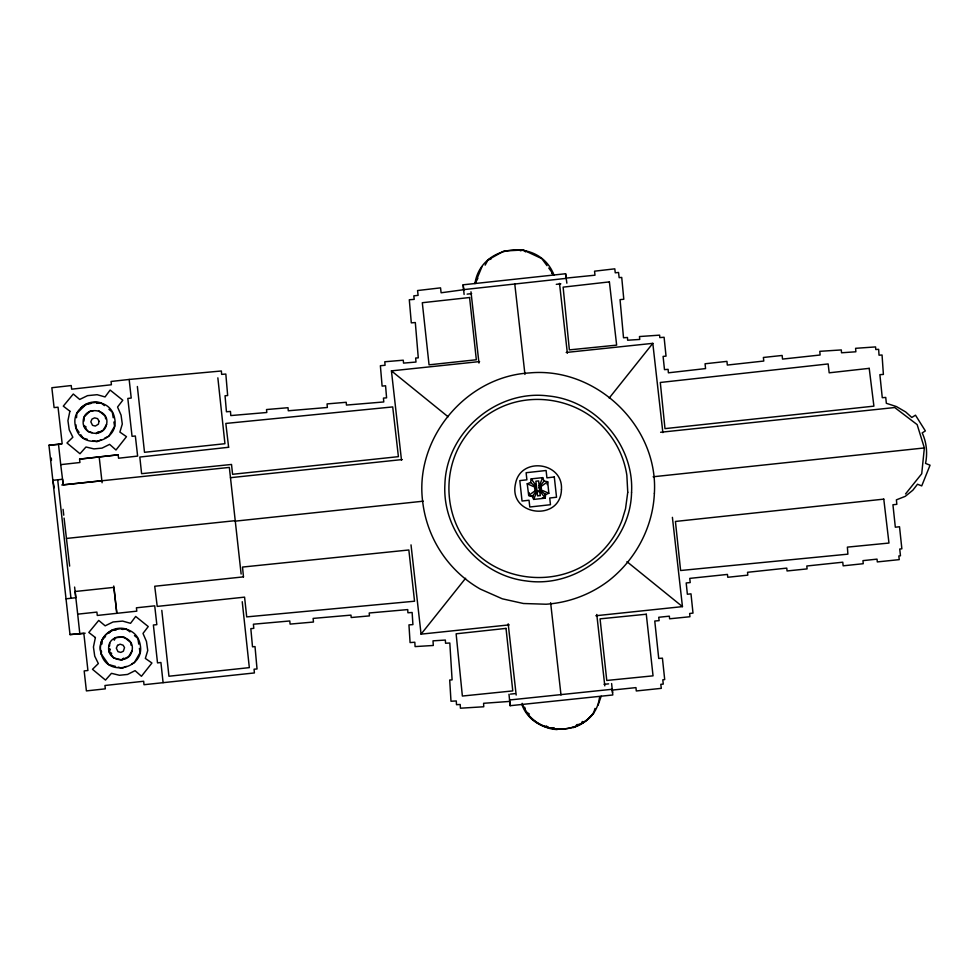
<?xml version="1.0" encoding="UTF-8"?>
<svg xmlns="http://www.w3.org/2000/svg" width="979" height="979" viewBox="0 0 979 979"><rect width="100%" height="100%" fill="white"/><g stroke="black" fill="none" stroke-linecap="round" stroke-linejoin="round"><path stroke-width="1.47" d="M106.552 424.445C110.321 408.524 83.692 404.963 83.166 421.325C82.089 435.227 103.835 437.98 106.552 424.445L103.15 430.246L96.052 433.66L98.157 431.812M132.006 650.839C135.775 634.881 109.146 631.394 108.62 647.768C107.727 661.608 129.314 664.337 132.006 650.839L128.604 656.689L121.506 659.993L113.527 657.864L109.232 651.733L109.403 648.918M109.562 646.103L109.734 643.301M76.044 424.874L75.848 427.737C81.942 450.989 119.475 442.08 114.702 418.645C109.978 391.539 67.869 401.39 75.848 427.737L79.103 432.375M76.521 417.703L76.803 413.395L86.568 403.85L90.912 403.556M115.485 666.405L108.669 664.57L101.302 654.07C93.311 627.576 135.579 617.81 140.266 645.026C144.904 668.584 107.445 677.431 101.302 654.07L101.498 651.206M101.975 644.035L102.257 639.728L105.512 636.521M83.974 421.068L84.28 416.797L90.031 411.217L92.883 411.009M660.629 432.265L894.72 407.533L917.152 424.617L924.36 447.941L921.728 473.738L905.551 493.942M924.36 447.941L653.128 476.773M535.794 486.722L530.581 482.549L527.228 483.785L528.684 495.447L532.258 496.5L533.653 499.412L545.205 498.176L545.597 494.603L540.445 490.442M533.188 496.194L528.684 495.447L529.101 492.584M547.2 484.581L547.665 481.717L544.03 481.044L542.696 477.642L531.193 478.866L530.581 482.549M521.929 704.586C534.718 740.32 594.608 736.135 599.454 697.746M522.162 703.338C532.319 733.577 575.419 737.823 593.763 712.675L594.999 708.429M477.887 278.269L474.986 283.518C480.762 243.624 539.833 237.261 553.967 275.087L551.605 273.153M598.059 705.198L601.192 696.216M533.653 499.412L536.749 491.923M474.986 283.518L481.962 266.716M539.539 485.205L542.696 477.642M110.37 649.163L109.232 651.733L111.692 653.385M114.347 640.168L115.485 637.61L124.027 637.048L130.66 642.457L131.113 645.247M582.383 721.462L580.975 724.117L576.521 724.729M485.143 265.15L488.044 259.9L503.904 251.028L523.263 249.963L541.803 258.615L547.016 265.676M532.258 496.5L535.464 492.18M539.955 486.257L544.03 481.044M509.215 624.871L421.068 634.147L465.625 578.246M609.207 398.061L652.809 343.348L566.192 352.464M113.564 639.507L115.485 637.61M108.767 633.327L112.022 630.121L116.379 629.827M121.506 659.993L123.611 658.157M538.915 487.885L540.738 486.514L541.46 488.741L540.677 490.871L538.597 491.691M528.684 495.447L535.207 490.699M541.081 486.465L547.665 481.717L548.827 493.269L545.597 494.603M126.291 666.393L122.289 668.253L118.202 667.14M131.627 663.909L134.294 662.673L140.095 652.675L139.422 648.392M100.825 439.914L96.835 441.749L92.736 440.672M104.802 438.066L108.779 436.23L114.592 426.293L113.907 422.022M488.044 259.9L490.981 259.08M520.338 250.795L523.263 249.963L525.625 251.897M554.236 727.801L549.782 728.413L546.184 725.88M66.082 598.818L75.799 597.704L74.612 587.07M58.495 444.209L60.722 464.633L79.923 462.516L79.593 459.114L118.165 454.807L118.557 458.221L137.635 456.092L135.347 435.998L132.055 436.34L127.821 398.441L131.223 398.049L129.155 379.46L111.068 381.467L111.41 384.759L71.663 389.177L71.222 385.542L51.85 387.721L54.09 407.594L58.042 407.203L62.179 443.817L48.95 445.261L69.998 634.588L83.839 633.364L87.914 670.48L84.17 670.933L86.397 690.905L105.328 688.849L104.937 685.496L143.668 681.249L143.999 684.713L254.405 672.94L254.075 669.195L257.024 668.975L255.017 646.593L252.509 646.813L250.832 628.677L253.794 628.334L253.402 624.21L289.796 620.967L290.078 624.1L313.464 622.032L313.121 618.41L350.971 615.118L351.192 617.516L369.438 615.889L369.218 612.989L407.729 609.587L407.9 612.768L412.135 612.487L412.918 624.602L408.953 624.883L410.079 642.579L414.815 642.236L415.096 646.593L433.293 645.479L433.012 640.841L445.347 640.058L445.567 643.24L449.814 643.019L452.102 679.854L449.704 680.026L450.989 701.233L456.287 700.952L456.508 704.696L460.191 704.476L460.424 708.209L483.748 706.765L483.589 703.301L509.765 701.405L510.157 705.7L612.793 694.98L611.618 683.538M79.593 459.114L118.165 454.807M566.205 278.366L463.63 289.625L464.107 294.459M467.13 294.116L471.658 293.627M556.28 284.338L560.82 283.837M463.703 290.31L463.153 284.803L565.581 273.741L566.241 278.097L594.987 275.197L594.547 271.183L614.8 268.833L615.253 272.798L618.544 272.468L619.156 277.657L621.726 277.424L623.794 299.256L620.05 299.647L623.513 337.767L627.478 337.486L627.637 340.227L639.752 339.444L639.471 336.543L659.626 335.148L659.797 337.596L664.092 337.265L666.038 356.123L663.089 356.405L664.484 369.634L668.106 369.352L668.388 372.815L705.565 368.581L705.064 363.772L726.944 361.373L727.324 365.057L763.779 361.043L763.387 357.47L782.135 355.463L782.527 359.085L820.096 355.01L819.815 351.326L841.304 349.931L841.524 352.783L855.866 351.779L855.597 348.316L875.569 346.921L875.801 349.54L878.64 349.319L879.032 355.181L882.055 355.01L883.388 374.431L879.876 374.663L882.275 397.707L885.738 397.437L886.35 403.299L896.446 406.591L905.661 411.939L911.804 417.47L915.487 415.182L925.363 430.919L922.181 432.926C926.599 442.312 927.651 453.277 925.534 463.41L930.05 465.196L921.728 485.902L917.494 484.226L912.856 490.198L905.269 496.341L896.397 499.853L896.837 504.32L892.934 504.76L895.332 527.204L899.517 526.751L901.867 548.803L899.738 549.023L900.472 555.778L898.844 555.95L899.236 559.633L877.306 561.922L877.025 559.131L862.964 560.637L863.233 563.708L843.152 565.825L842.76 562.203L806.806 565.997L807.088 568.897L787.055 570.965L786.773 568.114L747.54 572.299L747.809 575.15L727.776 577.267L727.446 574.428L689.767 578.381L690.207 582.566L686.193 582.958L687.368 594.241L690.99 593.849L692.997 613.099L689.657 613.49L689.938 616.733L669.612 618.801L669.342 616.17L658.732 617.284L659.124 620.637L654.767 621.029L658.732 658.475L662.416 658.145L664.704 679.573L662.807 679.805L663.248 684.101L660.801 684.321L661.302 688.347L636.289 690.966L635.958 687.613L612.291 690.073M101.865 480.762L63.243 484.899L60.722 464.633M113.735 585.993L116.819 613.331L113.919 587.376L75.126 591.5L77.696 614.163L96.897 612.095L97.288 615.448L136.803 611.153L136.411 607.8L154.719 605.842L156.836 624.651L153.385 624.994L157.509 662.893L160.911 662.502L163.089 682.644M401.488 460.142L391.429 370.87L479.575 361.581M230.457 477.691L402.222 459.555M66.45 538.45L235.229 520.669M235.266 521.146L423.246 501.187M595.832 615.742L682.449 606.625L672.402 517.353M61.787 484.96L229.343 467.424L241.128 574.037M510.487 694.099L515.015 693.634M604.08 684.333L608.608 683.856M510.157 705.7L509.569 699.985L612.205 689.265L612.56 692.691M48.95 445.261L60.967 444.136M129.155 379.46L221.364 370.98L221.646 374.382L225.831 374.051L227.666 395.54L225.048 395.761L226.443 411.78L230.457 411.437L230.799 415.573L266.802 412.502L266.521 409.54L288.01 407.705L288.291 410.776L327.353 407.484L327.072 403.911L346.223 402.283L346.444 405.073L383.78 401.953L383.45 398.098L386.583 397.829L385.567 385.763L382.116 386.105L380.378 365.73L385.065 365.277L384.796 361.765L403.262 360.199L403.544 363.111L415.989 362.046L415.659 358.033L418.278 357.861L415.316 322.532L411.302 322.862L409.295 299.758L414.203 299.366L413.811 295.854L418.106 295.352L417.556 290.543L440.55 287.863L441.113 292.782L463.716 289.711L463.153 284.803M69.998 634.588L85.161 633.217M96.688 403.152L101.021 402.846L104.41 405.612M122.179 629.424L126.536 629.118L129.938 631.896M542.329 497.809L545.205 498.176L544.911 493.893M87.266 439.253L83.166 438.176L80.731 434.7M92.014 432.571L87.963 431.482L83.668 425.339L86.14 427.003M538.695 485.621L540.738 486.514L540.677 490.871L535.55 491.091L534.595 487.97L535.66 486.073L535.55 491.091L537.557 492.094M541.436 490.026L548.827 493.269M527.228 483.785L534.767 487.101M529.382 714.046L525.784 711.5L524.707 707.23M391.429 370.87L448.101 416.773M626.964 561.677L682.449 606.625M108.914 409.295L112.304 412.061L113.221 417.752M134.466 635.604L137.868 638.381L138.761 644.109M98.573 410.605L105.206 416.075L105.659 418.865M548.754 268.026L553.967 275.087M545.205 498.176L540.322 491.544M535.99 485.584L531.193 478.866M54.261 487.75L52.805 480.322L62.57 479.257L63.072 483.81M565.581 273.741L566.865 283.176M63.084 509.361L63.757 515.174M64.088 518.087L69.644 566.082M652.809 343.348L662.869 432.62M559.498 283.384L567.367 353.248M596.774 614.469L604.802 685.851M514.758 283.8L524.952 374.431M550.626 602.721L561.004 695.017M411.021 544.875L421.068 634.147M99.185 456.936L102.097 482.745M470.972 291.791L478.964 363.05M508.187 623.819L516.178 695.066M57.688 479.783L70.965 598.255M242.241 601.718L249.327 667.629L168.951 676.232L161.804 610.37M217.852 377.845L224.937 443.707L144.5 452.298L137.366 386.497M77.696 614.163L79.813 633.756M508.982 694.258L509.569 699.985M51.349 458.099L51.41 460.448M80.988 407.766A20.021 20.021 0 0 1 101.021 402.846M126.536 629.13A20.069 20.069 0 0 0 106.442 634.025A19.213 19.213 0 0 0 101.302 654.07M593.763 712.675A42.672 42.672 0 0 1 573.107 727.691M557.149 729.588A41.02 41.02 0 0 1 530.52 717.313M561.444 489.476C560.71 522.235 508.15 515.97 515.505 483.724C520.449 456.361 563.341 461.966 561.444 489.476M631.553 492.376C630.525 545.291 578.516 588.673 526.286 580.951C479.514 575.542 442.116 531.328 444.907 484.287C446.302 432.192 496.818 389.104 548.497 395.981C595.685 400.521 634.257 444.931 631.553 492.376M627.759 492.266L625.52 508.786L622.179 519.837A89.848 89.848 0 0 1 592.54 559.633C555.717 588.342 498.36 581.734 469.076 545.401C444.185 515.566 442.067 469.993 464.266 438.066A90.264 90.264 0 0 1 498.764 408.267C535.183 390.278 582.334 400.423 607.714 432.265A88.685 88.685 0 0 1 626.854 475.292L627.759 492.266M654.376 493.318C652.846 527.448 635.53 559.743 608.718 580.731A116.391 116.391 0 0 1 546.098 604.227L523.435 603.505L502.337 598.818L480.346 589.101A115.461 115.461 0 0 1 436.144 544.006A116.709 116.709 0 0 1 422.634 501.309C414.606 438.274 466.041 376.523 529.468 372.926C596.162 366.574 658.561 426.318 654.376 493.318M69.876 411.217L67.93 420.652L69.215 429.805L72.838 437.234L66.976 442.973L79.984 453.754L85.956 446.999L93.935 448.896L102.036 448.113L109.624 444.368L115.987 450.01L126.475 436.671L119.891 432.094L122.289 424.054L121.066 415.12L117.541 407.031L122.791 400.227L110.125 390.07L105.047 396.936L97.117 394.696L87.523 395.651L79.703 399.444L73.29 394.023L63.292 406.138L69.876 411.217M95.391 637.549L93.433 646.984L94.718 656.138L98.341 663.554L92.491 669.306L105.487 680.087L111.459 673.332L119.45 675.277L127.539 674.445L135.078 670.652L141.441 676.281L151.929 663.003L145.345 658.426L147.743 650.497L146.458 641.453L142.995 633.425L148.245 626.56L135.689 616.452L130.55 623.317L122.632 621.09L113.026 621.983L105.157 625.826L98.732 620.417L88.808 632.471L95.391 637.549M99.014 421.264L98.402 424.164L95.33 426.061L92.54 425.339L90.814 421.827L92.038 419.036L94.657 417.862L97.619 418.645L99.014 421.264M117.541 645.369L116.317 648.208L117.994 651.671L120.845 652.393L123.354 651.231L124.529 647.596L123.134 645.198L120.111 644.194L117.541 645.369M540.237 495.558L537.557 495.888L535.88 481.215L538.621 480.934L540.237 495.558M554.298 476.969L546.931 477.862L546.098 470.495L526.115 472.722L526.898 479.82L519.812 480.603L522.04 501.028L529.015 500.245L529.798 507L550.455 504.711L549.721 498.017L556.537 497.234L554.298 476.969M609.391 281.891L563.121 287.141L569.374 349.882L616.648 345.134L609.391 281.891M869.217 368.349L829.189 372.815L828.136 363.943L660.299 382.471L664.986 428.631L873.904 406.138L869.217 368.349M228.621 447.281L139.813 457.046L141.6 473.677L231.521 464.462L232.586 474.289L398.404 456.655L392.714 406.921L225.831 423.442L228.621 447.281M469.577 297.518L422.304 302.719L429.047 364.837L476.332 359.758L469.577 297.518M506.021 628.396L456.128 633.805L462.369 696.045L512.776 690.905L506.021 628.396M883.78 499.131L675.424 521.452L680.613 570.512L847.887 554.163L847.386 547.126L888.969 543.051L883.78 499.131M243.465 576.876L154.719 586.25L157.227 606.405L244.579 597.141L246.708 616.892L414.545 601.216L408.843 549.978L242.523 567.061L243.465 576.876M646.287 614.225L600.066 618.85L606.772 680.466L653.042 675.84L646.287 614.225"/></g></svg>
